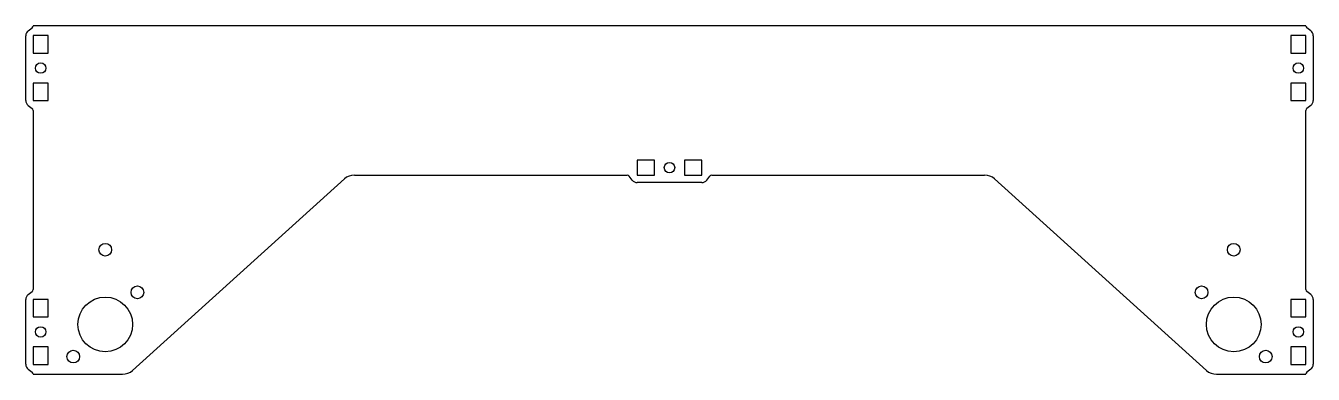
# Model space of a CAD drawing. Header units: millimetres. Extents: x -325 to 193, y -260 to -120.
import ezdxf

# ---------------------------------------------------------------- set-up
doc = ezdxf.new("R2010")
doc.units = ezdxf.units.MM

msp = doc.modelspace()

# ---------------------------------------------------------------- linework, layer by layer
at = {"color": 7, "linetype": 'Continuous', "lineweight": 25}
for p, q in [((-325.2, -150), (-325.2, -124)), ((-324.2, -122), (-322.6, -120.8)), ((189.8, -120), (-322.2, -120)), ((-322.2, -123.97), (-322.2, -130.97)), ((-316.2, -123.97), (-322.2, -123.97)), ((-316.2, -130.97), (-316.2, -123.97)), ((183.8, -123.97), (183.8, -130.97)), ((189.8, -123.97), (183.8, -123.97)), ((189.8, -130.97), (189.8, -123.97)), ((191.8, -122), (190.2, -120.8)), ((192.8, -124), (192.8, -150)), ((-322.2, -130.97), (-316.2, -130.97)), ((183.8, -130.97), (189.8, -130.97)), ((-322.2, -143.03), (-322.2, -150.03)), ((-316.2, -143.03), (-322.2, -143.03)), ((-316.2, -150.03), (-316.2, -143.03)), ((183.8, -143.03), (183.8, -150.03)), ((189.8, -143.03), (183.8, -143.03)), ((189.8, -150.03), (189.8, -143.03)), ((-322.2, -150.03), (-316.2, -150.03)), ((183.8, -150.03), (189.8, -150.03)), ((-324.2, -152), (-322.6, -153.2)), ((-322.2, -154), (-322.2, -226)), ((189.8, -226), (189.8, -154)), ((191.8, -152), (190.2, -153.2)), ((-79.23, -174), (-79.23, -180)), ((-72.23, -174), (-79.23, -174)), ((-72.23, -180), (-72.23, -174)), ((-53.17, -174), (-60.17, -174)), ((-60.17, -174), (-60.17, -180)), ((-53.17, -180), (-53.17, -174)), ((-192.99, -180), (-83.2, -180)), ((-81.2, -182), (-82.4, -180.4)), ((-79.23, -180), (-72.23, -180)), ((-60.17, -180), (-53.17, -180)), ((-51.2, -182), (-50, -180.4)), ((-49.2, -180), (60.58, -180)), ((-282.23, -258.45), (-197.01, -181.55)), ((-53.2, -183), (-79.2, -183)), ((64.6, -181.55), (149.83, -258.45)), ((-324.2, -228), (-322.6, -226.8)), ((191.8, -228), (190.2, -226.8)), ((-325.2, -256), (-325.2, -230)), ((-322.2, -229.97), (-322.2, -236.97)), ((-316.2, -229.97), (-322.2, -229.97)), ((-316.2, -236.97), (-316.2, -229.97)), ((183.8, -229.97), (183.8, -236.97)), ((189.8, -229.97), (183.8, -229.97)), ((189.8, -236.97), (189.8, -229.97)), ((192.8, -230), (192.8, -256)), ((-322.2, -236.97), (-316.2, -236.97)), ((183.8, -236.97), (189.8, -236.97)), ((-322.2, -249.03), (-322.2, -256.03)), ((-316.2, -249.03), (-322.2, -249.03)), ((-316.2, -256.03), (-316.2, -249.03)), ((183.8, -249.03), (183.8, -256.03)), ((189.8, -249.03), (183.8, -249.03)), ((189.8, -256.03), (189.8, -249.03)), ((-324.2, -258), (-322.6, -259.2)), ((-322.2, -256.03), (-316.2, -256.03)), ((183.8, -256.03), (189.8, -256.03)), ((191.8, -258), (190.2, -259.2)), ((-322.2, -260), (-286.25, -260)), ((153.84, -260), (189.8, -260))]:
    msp.add_line(p, q, dxfattribs=at)
for centre, radius in [((-319.2, -137), 2.1), ((186.8, -137), 2.1), ((-66.2, -177), 2.1), ((-293.2, -210), 2.55), ((160.8, -210), 2.55), ((-280.3, -227.1), 2.55), ((147.89, -227.1), 2.55), ((-293.2, -240), 11), ((160.8, -240), 11), ((-319.2, -243), 2.1), ((186.8, -243), 2.1), ((-306.11, -252.9), 2.55), ((173.7, -252.9), 2.55)]:
    msp.add_circle(centre, radius, dxfattribs=at)
for centre, radius, start, end in [((-322.7, -124), 2.5, 126.8699, 180), ((-323.2, -120), 1, 306.8699, 0), ((190.8, -120), 1, 180, 233.1301), ((190.3, -124), 2.5, 0, 53.1301), ((-322.7, -150), 2.5, 180, 233.1301), ((190.3, -150), 2.5, 306.8699, 0), ((-323.2, -154), 1, 360, 53.1301), ((190.8, -154), 1, 126.8699, 180), ((-192.99, -186), 6, 90, 132.0646), ((-83.2, -181), 1, 36.8699, 90), ((-49.2, -181), 1, 90, 143.1301), ((60.58, -186), 6, 47.9354, 90), ((-79.2, -180.5), 2.5, 216.8699, 270), ((-53.2, -180.5), 2.5, 270, 323.1301), ((-323.2, -226), 1, 306.8699, 360), ((190.8, -226), 1, 180, 233.1301), ((-322.7, -230), 2.5, 126.8699, 180), ((190.3, -230), 2.5, 0, 53.1301), ((-322.7, -256), 2.5, 180, 233.1301), ((-286.25, -254), 6, 270, 312.0646), ((153.84, -254), 6, 227.9354, 270), ((190.3, -256), 2.5, 306.8699, 0), ((-323.2, -260), 1, 0, 53.1301), ((190.8, -260), 1, 126.8699, 180)]:
    msp.add_arc(centre, radius, start, end, dxfattribs=at)

doc.saveas('drawing.dxf')
